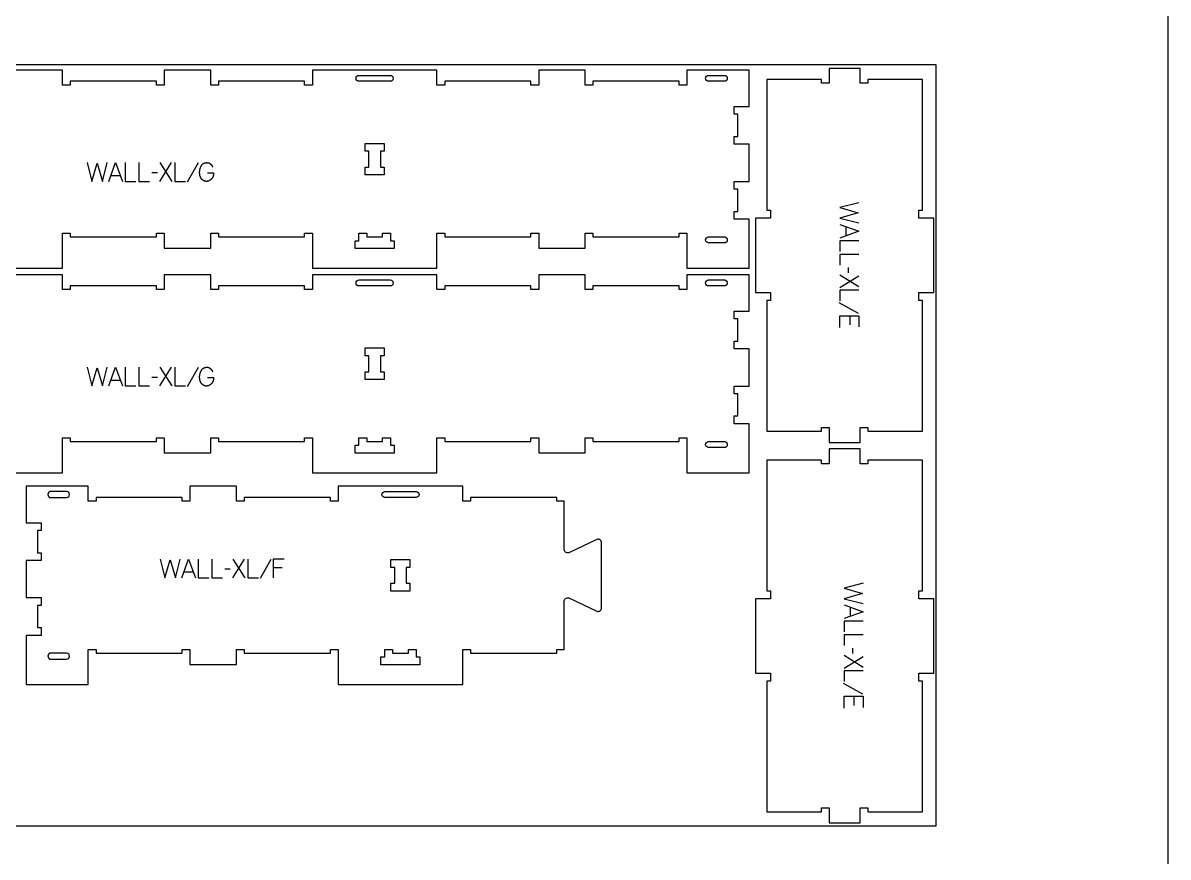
# Model space of a CAD drawing. Extents: x -31012 to -27828, y -10461 to -4867.
# Drawn here: x -29663 to -27828, y -8161 to -6824 of the extents above; entities that cross this region are included whole.
import ezdxf

# ---------------------------------------------------------------- set-up
doc = ezdxf.new("R2010")
doc.units = 0
for name, color, linetype in [('0_SHEET_SPRUCEPLY_2440X122', 1, 'CONTINUOUS'), ('1_ANYTOOL_1MMDEEP_LABELS_S', 2, 'CONTINUOUS'), ('3_ANYTOOL_CUTTHROUGH_INSID', 4, 'CONTINUOUS'), ('4_ANYTOOL_CUTTHROUGH_OUTSI', 5, 'CONTINUOUS'), ('DONOTCUT', 18, 'CONTINUOUS')]:
    doc.layers.add(name, color=color, linetype=linetype)

msp = doc.modelspace()

# ---------------------------------------------------------------- linework, layer by layer
at = {"layer": '0_SHEET_SPRUCEPLY_2440X122'}
msp.add_lwpolyline([(-30640.2, -6891.2), (-30640.2, -8111.2), (-28200.2, -8111.2), (-28200.2, -6891.2)], close=True, dxfattribs=at)
at = {"layer": '1_ANYTOOL_1MMDEEP_LABELS_S'}
for points in [[(-29560.3, -7048.1), (-29552.6, -7078.1), (-29544.1, -7049), (-29535.6, -7078.1), (-29528.1, -7048.1)], [(-29525.6, -7078.1), (-29514.7, -7048.1), (-29503.6, -7078.1)], [(-29499.3, -7048.1), (-29499.3, -7078.1), (-29482.2, -7078.1)], [(-29477.5, -7048.1), (-29477.5, -7078.1), (-29460.4, -7078.1)], [(-29425.5, -7048.1), (-29444.4, -7078.1)], [(-29424.2, -7078.1), (-29443.2, -7048.1)], [(-29419.9, -7048.1), (-29419.9, -7078.1), (-29402.8, -7078.1)], [(-29382.7, -7048.6), (-29399.9, -7079.4)], [(-29367.5, -7064.3), (-29357.7, -7064.4), (-29357.7, -7065.2), (-29357.8, -7066), (-29357.8, -7066.4), (-29357.9, -7066.8), (-29357.9, -7067.2), (-29358, -7067.5), (-29358.1, -7067.9), (-29358.1, -7068.3), (-29358.2, -7068.6), (-29358.3, -7069), (-29358.4, -7069.3), (-29358.5, -7069.7), (-29358.6, -7070), (-29358.7, -7070.3), (-29358.8, -7070.6), (-29359, -7070.9), (-29359.1, -7071.2), (-29359.2, -7071.5), (-29359.4, -7071.8), (-29359.5, -7072.1), (-29359.7, -7072.4), (-29359.9, -7072.7), (-29360, -7072.9), (-29360.2, -7073.2), (-29360.4, -7073.4), (-29360.6, -7073.7), (-29360.8, -7073.9), (-29361, -7074.2), (-29361.2, -7074.4), (-29361.4, -7074.6), (-29361.6, -7074.8), (-29361.9, -7075), (-29362.1, -7075.3), (-29362.3, -7075.4), (-29362.5, -7075.6), (-29362.8, -7075.8), (-29363, -7076), (-29363.2, -7076.2), (-29363.5, -7076.3), (-29363.7, -7076.5), (-29363.9, -7076.6), (-29364.2, -7076.8), (-29364.4, -7076.9), (-29364.6, -7077), (-29364.9, -7077.2), (-29365.1, -7077.3), (-29365.3, -7077.4), (-29365.6, -7077.5), (-29365.8, -7077.6), (-29366.1, -7077.7), (-29366.3, -7077.7), (-29366.6, -7077.8), (-29366.8, -7077.9), (-29367.1, -7077.9), (-29367.3, -7078), (-29367.6, -7078), (-29367.8, -7078.1), (-29368.1, -7078.1), (-29368.3, -7078.1), (-29368.6, -7078.2), (-29368.8, -7078.2), (-29369.1, -7078.2), (-29369.4, -7078.2), (-29369.6, -7078.2), (-29369.9, -7078.2), (-29370.1, -7078.1), (-29370.4, -7078.1), (-29370.6, -7078.1), (-29370.9, -7078), (-29371.1, -7078), (-29371.4, -7077.9), (-29371.6, -7077.9), (-29371.9, -7077.8), (-29372.1, -7077.7), (-29372.4, -7077.6), (-29372.6, -7077.5), (-29372.8, -7077.4), (-29373.1, -7077.3), (-29373.3, -7077.2), (-29373.6, -7077.1), (-29373.8, -7077), (-29374, -7076.8), (-29374.2, -7076.7), (-29374.5, -7076.5), (-29374.7, -7076.4), (-29374.9, -7076.2), (-29375.2, -7076.1), (-29375.4, -7075.9), (-29375.6, -7075.7), (-29375.8, -7075.5), (-29376, -7075.3), (-29376.3, -7075.1), (-29376.5, -7074.9), (-29376.7, -7074.7), (-29376.9, -7074.4), (-29377.1, -7074.2), (-29377.3, -7074), (-29377.5, -7073.7), (-29377.7, -7073.5), (-29377.9, -7073.2), (-29378, -7072.9), (-29378.2, -7072.6), (-29378.3, -7072.4), (-29378.5, -7072.1), (-29378.6, -7071.8), (-29378.8, -7071.5), (-29378.9, -7071.1), (-29379, -7070.8), (-29379.2, -7070.5), (-29379.3, -7070.1), (-29379.4, -7069.8), (-29379.5, -7069.4), (-29379.6, -7069.1), (-29379.6, -7068.7), (-29379.7, -7068.3), (-29379.8, -7067.9), (-29379.8, -7067.5), (-29379.9, -7067.1), (-29380, -7066.7), (-29380, -7066.3), (-29380.1, -7065.5), (-29380.1, -7064.6), (-29380.1, -7063.7), (-29380.1, -7063), (-29380.1, -7062.3), (-29380, -7061.6), (-29380, -7061), (-29379.9, -7060.3), (-29379.7, -7059.6), (-29379.6, -7059), (-29379.5, -7058.3), (-29379.3, -7057.7), (-29379.1, -7057), (-29378.9, -7056.4), (-29378.6, -7055.7), (-29378.4, -7055.1), (-29378.1, -7054.4), (-29377.8, -7053.8), (-29377.4, -7053.2), (-29377.3, -7052.9), (-29377.1, -7052.6), (-29376.9, -7052.3), (-29376.7, -7052), (-29376.5, -7051.7), (-29376.4, -7051.6), (-29376.3, -7051.5), (-29376.2, -7051.3), (-29376.1, -7051.2), (-29376, -7051.1), (-29375.9, -7051), (-29375.8, -7050.9), (-29375.6, -7050.7), (-29375.5, -7050.6), (-29375.4, -7050.5), (-29375.3, -7050.4), (-29375.2, -7050.3), (-29375, -7050.2), (-29374.9, -7050.1), (-29374.8, -7050), (-29374.7, -7049.9), (-29374.5, -7049.8), (-29374.4, -7049.7), (-29374.3, -7049.6), (-29374.1, -7049.6), (-29374, -7049.5), (-29373.8, -7049.4), (-29373.7, -7049.3), (-29373.6, -7049.2), (-29373.4, -7049.2), (-29373.3, -7049.1), (-29373.1, -7049), (-29373, -7049), (-29372.8, -7048.9), (-29372.7, -7048.8), (-29372.5, -7048.8), (-29372.3, -7048.7), (-29372, -7048.6), (-29371.7, -7048.5), (-29371.4, -7048.5), (-29371, -7048.4), (-29370.7, -7048.3), (-29370.3, -7048.3), (-29369.9, -7048.2), (-29369.6, -7048.2), (-29369.2, -7048.2), (-29368.8, -7048.1), (-29368.4, -7048.1), (-29368.2, -7048.1), (-29368, -7048.1), (-29367.8, -7048.2), (-29367.5, -7048.2), (-29367.3, -7048.2), (-29367.1, -7048.2), (-29366.9, -7048.2), (-29366.7, -7048.3), (-29366.5, -7048.3), (-29366.3, -7048.4), (-29366.1, -7048.4), (-29365.9, -7048.5), (-29365.7, -7048.5), (-29365.5, -7048.6), (-29365.3, -7048.6), (-29365.2, -7048.7), (-29365, -7048.8), (-29364.8, -7048.9), (-29364.6, -7048.9), (-29364.4, -7049), (-29364.3, -7049.1), (-29364.1, -7049.2), (-29363.9, -7049.3), (-29363.8, -7049.4), (-29363.6, -7049.5), (-29363.5, -7049.6), (-29363.3, -7049.8), (-29363.2, -7049.9), (-29363, -7050), (-29362.9, -7050.1), (-29362.7, -7050.3), (-29362.6, -7050.4), (-29362.3, -7050.7), (-29362, -7051), (-29361.8, -7051.3), (-29361.5, -7051.6), (-29361.2, -7051.9), (-29361, -7052.2), (-29360.8, -7052.5), (-29360.5, -7052.8), (-29360.3, -7053.2), (-29360.1, -7053.5), (-29359.9, -7053.8), (-29359.7, -7054.2), (-29359.5, -7054.5), (-29359.3, -7054.8), (-29359.1, -7055.2), (-29358.9, -7055.6)], [(-29522.1, -7068.6), (-29507.2, -7068.6)], [(-29447.8, -7064.3), (-29456.6, -7064.3)], [(-28324.2, -7112.4), (-28354.2, -7120.1), (-28325.1, -7128.5), (-28354.2, -7137), (-28324.2, -7144.5)], [(-28354.2, -7147.1), (-28324.2, -7158), (-28354.2, -7169)], [(-28344.7, -7150.5), (-28344.7, -7165.5)], [(-28324.2, -7173.3), (-28354.2, -7173.3), (-28354.2, -7190.4)], [(-28324.2, -7195.1), (-28354.2, -7195.1), (-28354.2, -7212.2)], [(-28324.2, -7247.2), (-28354.2, -7228.3)], [(-28340.3, -7224.9), (-28340.4, -7216.1)], [(-28354.2, -7248.4), (-28324.2, -7229.5)], [(-28324.2, -7252.7), (-28354.2, -7252.7), (-28354.2, -7269.8)], [(-28324.7, -7290), (-28355.5, -7272.8)], [(-28354.2, -7312.3), (-28354.2, -7293.4), (-28324.2, -7293.4), (-28324.2, -7311.2)], [(-28338.1, -7308), (-28338.1, -7293.4)], [(-29560.3, -7376.1), (-29552.6, -7406.1), (-29544.1, -7377), (-29535.6, -7406.1), (-29528.1, -7376.1)], [(-29525.6, -7406.1), (-29514.7, -7376.1), (-29503.6, -7406.1)], [(-29499.3, -7376.1), (-29499.3, -7406.1), (-29482.2, -7406.1)], [(-29477.5, -7376.1), (-29477.5, -7406.1), (-29460.4, -7406.1)], [(-29447.8, -7392.3), (-29456.6, -7392.3)], [(-29425.5, -7376.1), (-29444.4, -7406.1)], [(-29424.2, -7406.1), (-29443.2, -7376.1)], [(-29419.9, -7376.1), (-29419.9, -7406.1), (-29402.8, -7406.1)], [(-29382.7, -7376.6), (-29399.9, -7407.4)], [(-29367.5, -7392.3), (-29357.7, -7392.4), (-29357.7, -7393.2), (-29357.8, -7394), (-29357.8, -7394.4), (-29357.9, -7394.8), (-29357.9, -7395.2), (-29358, -7395.5), (-29358.1, -7395.9), (-29358.1, -7396.3), (-29358.2, -7396.6), (-29358.3, -7397), (-29358.4, -7397.3), (-29358.5, -7397.7), (-29358.6, -7398), (-29358.7, -7398.3), (-29358.8, -7398.6), (-29359, -7398.9), (-29359.1, -7399.2), (-29359.2, -7399.5), (-29359.4, -7399.8), (-29359.5, -7400.1), (-29359.7, -7400.4), (-29359.9, -7400.7), (-29360, -7400.9), (-29360.2, -7401.2), (-29360.4, -7401.4), (-29360.6, -7401.7), (-29360.8, -7401.9), (-29361, -7402.2), (-29361.2, -7402.4), (-29361.4, -7402.6), (-29361.6, -7402.8), (-29361.9, -7403), (-29362.1, -7403.3), (-29362.3, -7403.4), (-29362.5, -7403.6), (-29362.8, -7403.8), (-29363, -7404), (-29363.2, -7404.2), (-29363.5, -7404.3), (-29363.7, -7404.5), (-29363.9, -7404.6), (-29364.2, -7404.8), (-29364.4, -7404.9), (-29364.6, -7405), (-29364.9, -7405.2), (-29365.1, -7405.3), (-29365.3, -7405.4), (-29365.6, -7405.5), (-29365.8, -7405.6), (-29366.1, -7405.7), (-29366.3, -7405.7), (-29366.6, -7405.8), (-29366.8, -7405.9), (-29367.1, -7405.9), (-29367.3, -7406), (-29367.6, -7406), (-29367.8, -7406.1), (-29368.1, -7406.1), (-29368.3, -7406.1), (-29368.6, -7406.2), (-29368.8, -7406.2), (-29369.1, -7406.2), (-29369.4, -7406.2), (-29369.6, -7406.2), (-29369.9, -7406.2), (-29370.1, -7406.1), (-29370.4, -7406.1), (-29370.6, -7406.1), (-29370.9, -7406), (-29371.1, -7406), (-29371.4, -7405.9), (-29371.6, -7405.9), (-29371.9, -7405.8), (-29372.1, -7405.7), (-29372.4, -7405.6), (-29372.6, -7405.5), (-29372.8, -7405.4), (-29373.1, -7405.3), (-29373.3, -7405.2), (-29373.6, -7405.1), (-29373.8, -7405), (-29374, -7404.8), (-29374.2, -7404.7), (-29374.5, -7404.5), (-29374.7, -7404.4), (-29374.9, -7404.2), (-29375.2, -7404.1), (-29375.4, -7403.9), (-29375.6, -7403.7), (-29375.8, -7403.5), (-29376, -7403.3), (-29376.3, -7403.1), (-29376.5, -7402.9), (-29376.7, -7402.7), (-29376.9, -7402.4), (-29377.1, -7402.2), (-29377.3, -7402), (-29377.5, -7401.7), (-29377.7, -7401.5), (-29377.9, -7401.2), (-29378, -7400.9), (-29378.2, -7400.6), (-29378.3, -7400.4), (-29378.5, -7400.1), (-29378.6, -7399.8), (-29378.8, -7399.5), (-29378.9, -7399.1), (-29379, -7398.8), (-29379.2, -7398.5), (-29379.3, -7398.1), (-29379.4, -7397.8), (-29379.5, -7397.4), (-29379.6, -7397.1), (-29379.6, -7396.7), (-29379.7, -7396.3), (-29379.8, -7395.9), (-29379.8, -7395.5), (-29379.9, -7395.1), (-29380, -7394.7), (-29380, -7394.3), (-29380.1, -7393.5), (-29380.1, -7392.6), (-29380.1, -7391.7), (-29380.1, -7391), (-29380.1, -7390.3), (-29380, -7389.6), (-29380, -7389), (-29379.9, -7388.3), (-29379.7, -7387.6), (-29379.6, -7387), (-29379.5, -7386.3), (-29379.3, -7385.7), (-29379.1, -7385), (-29378.9, -7384.4), (-29378.6, -7383.7), (-29378.4, -7383.1), (-29378.1, -7382.4), (-29377.8, -7381.8), (-29377.4, -7381.2), (-29377.3, -7380.9), (-29377.1, -7380.6), (-29376.9, -7380.3), (-29376.7, -7380), (-29376.5, -7379.7), (-29376.4, -7379.6), (-29376.3, -7379.5), (-29376.2, -7379.3), (-29376.1, -7379.2), (-29376, -7379.1), (-29375.9, -7379), (-29375.8, -7378.9), (-29375.6, -7378.7), (-29375.5, -7378.6), (-29375.4, -7378.5), (-29375.3, -7378.4), (-29375.2, -7378.3), (-29375, -7378.2), (-29374.9, -7378.1), (-29374.8, -7378), (-29374.7, -7377.9), (-29374.5, -7377.8), (-29374.4, -7377.7), (-29374.3, -7377.6), (-29374.1, -7377.6), (-29374, -7377.5), (-29373.8, -7377.4), (-29373.7, -7377.3), (-29373.6, -7377.2), (-29373.4, -7377.2), (-29373.3, -7377.1), (-29373.1, -7377), (-29373, -7377), (-29372.8, -7376.9), (-29372.7, -7376.8), (-29372.5, -7376.8), (-29372.3, -7376.7), (-29372, -7376.6), (-29371.7, -7376.5), (-29371.4, -7376.5), (-29371, -7376.4), (-29370.7, -7376.3), (-29370.3, -7376.3), (-29369.9, -7376.2), (-29369.6, -7376.2), (-29369.2, -7376.2), (-29368.8, -7376.1), (-29368.4, -7376.1), (-29368.2, -7376.1), (-29368, -7376.1), (-29367.8, -7376.2), (-29367.5, -7376.2), (-29367.3, -7376.2), (-29367.1, -7376.2), (-29366.9, -7376.2), (-29366.7, -7376.3), (-29366.5, -7376.3), (-29366.3, -7376.4), (-29366.1, -7376.4), (-29365.9, -7376.5), (-29365.7, -7376.5), (-29365.5, -7376.6), (-29365.3, -7376.6), (-29365.2, -7376.7), (-29365, -7376.8), (-29364.8, -7376.9), (-29364.6, -7376.9), (-29364.4, -7377), (-29364.3, -7377.1), (-29364.1, -7377.2), (-29363.9, -7377.3), (-29363.8, -7377.4), (-29363.6, -7377.5), (-29363.5, -7377.6), (-29363.3, -7377.8), (-29363.2, -7377.9), (-29363, -7378), (-29362.9, -7378.1), (-29362.7, -7378.3), (-29362.6, -7378.4), (-29362.3, -7378.7), (-29362, -7379), (-29361.8, -7379.3), (-29361.5, -7379.6), (-29361.2, -7379.9), (-29361, -7380.2), (-29360.8, -7380.5), (-29360.5, -7380.8), (-29360.3, -7381.2), (-29360.1, -7381.5), (-29359.9, -7381.8), (-29359.7, -7382.2), (-29359.5, -7382.5), (-29359.3, -7382.8), (-29359.1, -7383.2), (-29358.9, -7383.6)], [(-29522.1, -7396.6), (-29507.2, -7396.6)], [(-29443.5, -7683.6), (-29435.8, -7713.6), (-29427.3, -7684.5), (-29418.9, -7713.6), (-29411.4, -7683.6)], [(-29408.8, -7713.6), (-29397.9, -7683.6), (-29386.8, -7713.6)], [(-29382.6, -7683.6), (-29382.6, -7713.6), (-29365.5, -7713.6)], [(-29360.7, -7683.6), (-29360.7, -7713.6), (-29343.6, -7713.6)], [(-29308.7, -7683.6), (-29327.6, -7713.6)], [(-29307.4, -7713.6), (-29326.4, -7683.6)], [(-29303.1, -7683.6), (-29303.1, -7713.6), (-29286, -7713.6)], [(-29265.9, -7684), (-29283.1, -7714.8)], [(-29244.6, -7683.6), (-29262.3, -7683.6), (-29262.3, -7713.6)], [(-29405.3, -7704), (-29390.4, -7704)], [(-29331, -7699.7), (-29339.8, -7699.8)], [(-29247.8, -7697.5), (-29262.3, -7697.5)], [(-28317.3, -7722.4), (-28347.3, -7730.1), (-28318.2, -7738.5), (-28347.3, -7747), (-28317.3, -7754.5)], [(-28347.3, -7757.1), (-28317.3, -7768), (-28347.3, -7779)], [(-28337.7, -7760.5), (-28337.7, -7775.5)], [(-28317.3, -7783.3), (-28347.3, -7783.3), (-28347.3, -7800.4)], [(-28317.3, -7805.1), (-28347.3, -7805.1), (-28347.3, -7822.2)], [(-28333.4, -7834.9), (-28333.5, -7826.1)], [(-28317.3, -7857.2), (-28347.3, -7838.3)], [(-28347.3, -7858.4), (-28317.3, -7839.5)], [(-28317.3, -7862.7), (-28347.3, -7862.7), (-28347.3, -7879.8)], [(-28317.7, -7900), (-28348.5, -7882.8)], [(-28347.3, -7922.3), (-28347.3, -7903.4), (-28317.3, -7903.4), (-28317.3, -7921.2)], [(-28331.2, -7918), (-28331.2, -7903.4)]]:
    msp.add_lwpolyline(points, dxfattribs=at)
at = {"layer": '3_ANYTOOL_CUTTHROUGH_INSID', "color": 4}
for points in [[(-29124.7, -6908.2), (-29074.7, -6908.2, -1), (-29074.7, -6917.7), (-29124.7, -6917.7, -1)], [(-28564.7, -6908.2), (-28539, -6908.2), (-28538.9, -6908.2), (-28538.8, -6908.2), (-28538.7, -6908.2), (-28538.6, -6908.2), (-28538.5, -6908.2), (-28538.4, -6908.2), (-28538.3, -6908.2), (-28538.2, -6908.3), (-28538.1, -6908.3), (-28538, -6908.3), (-28537.9, -6908.3), (-28537.8, -6908.4), (-28537.7, -6908.4), (-28537.6, -6908.5), (-28537.5, -6908.5), (-28537.4, -6908.5), (-28537.3, -6908.6), (-28537.2, -6908.6), (-28537.1, -6908.7), (-28537, -6908.7), (-28536.9, -6908.8), (-28536.9, -6908.9), (-28536.8, -6908.9), (-28536.7, -6909), (-28536.6, -6909.1), (-28536.5, -6909.1), (-28536.4, -6909.2), (-28536.4, -6909.3), (-28536.3, -6909.4), (-28536.2, -6909.4), (-28536.1, -6909.5), (-28536.1, -6909.6), (-28536, -6909.7), (-28535.9, -6909.8), (-28535.8, -6909.9), (-28535.8, -6910), (-28535.7, -6910.1), (-28535.7, -6910.2), (-28535.6, -6910.3), (-28535.6, -6910.4), (-28535.5, -6910.5), (-28535.5, -6910.6), (-28535.4, -6910.7), (-28535.4, -6910.8), (-28535.3, -6910.9), (-28535.3, -6911), (-28535.2, -6911.1), (-28535.2, -6911.2), (-28535.2, -6911.3), (-28535.1, -6911.4), (-28535.1, -6911.5), (-28535.1, -6911.6), (-28535.1, -6911.8), (-28535, -6911.9), (-28535, -6912), (-28535, -6912.1), (-28535, -6912.2), (-28535, -6912.3), (-28535, -6912.4), (-28535, -6912.5), (-28535, -6912.6), (-28535, -6912.7), (-28534.9, -6912.8), (-28534.9, -6912.9), (-28534.9, -6913), (-28535, -6913.1), (-28535, -6913.3), (-28535, -6913.4), (-28535, -6913.5), (-28535, -6913.6), (-28535, -6913.7), (-28535, -6913.8), (-28535, -6913.9), (-28535, -6914), (-28535.1, -6914.1), (-28535.1, -6914.2), (-28535.1, -6914.3), (-28535.1, -6914.4), (-28535.2, -6914.5), (-28535.2, -6914.6), (-28535.2, -6914.8), (-28535.3, -6914.9), (-28535.3, -6915), (-28535.4, -6915.1), (-28535.4, -6915.2), (-28535.5, -6915.3), (-28535.5, -6915.4), (-28535.6, -6915.5), (-28535.6, -6915.6), (-28535.7, -6915.7), (-28535.7, -6915.8), (-28535.8, -6915.9), (-28535.8, -6916), (-28535.9, -6916.1), (-28536, -6916.2), (-28536.1, -6916.2), (-28536.1, -6916.3), (-28536.2, -6916.4), (-28536.3, -6916.5), (-28536.4, -6916.6), (-28536.4, -6916.7), (-28536.5, -6916.7), (-28536.6, -6916.8), (-28536.7, -6916.9), (-28536.8, -6916.9), (-28536.9, -6917), (-28536.9, -6917.1), (-28537, -6917.1), (-28537.1, -6917.2), (-28537.2, -6917.2), (-28537.3, -6917.3), (-28537.4, -6917.3), (-28537.5, -6917.4), (-28537.6, -6917.4), (-28537.7, -6917.4), (-28537.8, -6917.5), (-28537.9, -6917.5), (-28538, -6917.5), (-28538.1, -6917.6), (-28538.2, -6917.6), (-28538.3, -6917.6), (-28538.4, -6917.6), (-28538.5, -6917.6), (-28538.6, -6917.7), (-28538.7, -6917.7), (-28538.8, -6917.7), (-28538.9, -6917.7), (-28539, -6917.7), (-28564.7, -6917.7, -1)], [(-28564.7, -7176.7, -1), (-28564.7, -7167.2), (-28539, -7167.2), (-28538.9, -7167.2), (-28538.8, -7167.2), (-28538.7, -7167.2), (-28538.6, -7167.2), (-28538.5, -7167.2), (-28538.4, -7167.2), (-28538.3, -7167.2), (-28538.2, -7167.3), (-28538.1, -7167.3), (-28538, -7167.3), (-28537.9, -7167.3), (-28537.8, -7167.4), (-28537.7, -7167.4), (-28537.6, -7167.5), (-28537.5, -7167.5), (-28537.4, -7167.5), (-28537.3, -7167.6), (-28537.2, -7167.6), (-28537.1, -7167.7), (-28537, -7167.7), (-28536.9, -7167.8), (-28536.9, -7167.9), (-28536.8, -7167.9), (-28536.7, -7168), (-28536.6, -7168.1), (-28536.5, -7168.1), (-28536.4, -7168.2), (-28536.4, -7168.3), (-28536.3, -7168.4), (-28536.2, -7168.4), (-28536.1, -7168.5), (-28536.1, -7168.6), (-28536, -7168.7), (-28535.9, -7168.8), (-28535.8, -7168.9), (-28535.8, -7169), (-28535.7, -7169.1), (-28535.7, -7169.2), (-28535.6, -7169.3), (-28535.6, -7169.4), (-28535.5, -7169.5), (-28535.5, -7169.6), (-28535.4, -7169.7), (-28535.4, -7169.8), (-28535.3, -7169.9), (-28535.3, -7170), (-28535.2, -7170.1), (-28535.2, -7170.2), (-28535.2, -7170.3), (-28535.1, -7170.4), (-28535.1, -7170.5), (-28535.1, -7170.6), (-28535.1, -7170.8), (-28535, -7170.9), (-28535, -7171), (-28535, -7171.1), (-28535, -7171.2), (-28535, -7171.3), (-28535, -7171.4), (-28535, -7171.5), (-28535, -7171.6), (-28535, -7171.7), (-28534.9, -7171.8), (-28534.9, -7171.9), (-28534.9, -7172), (-28535, -7172.1), (-28535, -7172.3), (-28535, -7172.4), (-28535, -7172.5), (-28535, -7172.6), (-28535, -7172.7), (-28535, -7172.8), (-28535, -7172.9), (-28535, -7173), (-28535.1, -7173.1), (-28535.1, -7173.2), (-28535.1, -7173.3), (-28535.1, -7173.4), (-28535.2, -7173.5), (-28535.2, -7173.6), (-28535.2, -7173.8), (-28535.3, -7173.9), (-28535.3, -7174), (-28535.4, -7174.1), (-28535.4, -7174.2), (-28535.5, -7174.3), (-28535.5, -7174.4), (-28535.6, -7174.5), (-28535.6, -7174.6), (-28535.7, -7174.7), (-28535.7, -7174.8), (-28535.8, -7174.9), (-28535.8, -7175), (-28535.9, -7175.1), (-28536, -7175.2), (-28536.1, -7175.2), (-28536.1, -7175.3), (-28536.2, -7175.4), (-28536.3, -7175.5), (-28536.4, -7175.6), (-28536.4, -7175.7), (-28536.5, -7175.7), (-28536.6, -7175.8), (-28536.7, -7175.9), (-28536.8, -7175.9), (-28536.9, -7176), (-28536.9, -7176.1), (-28537, -7176.1), (-28537.1, -7176.2), (-28537.2, -7176.2), (-28537.3, -7176.3), (-28537.4, -7176.3), (-28537.5, -7176.4), (-28537.6, -7176.4), (-28537.7, -7176.4), (-28537.8, -7176.5), (-28537.9, -7176.5), (-28538, -7176.5), (-28538.1, -7176.6), (-28538.2, -7176.6), (-28538.3, -7176.6), (-28538.4, -7176.6), (-28538.5, -7176.6), (-28538.6, -7176.7), (-28538.7, -7176.7), (-28538.8, -7176.7), (-28538.9, -7176.7), (-28539, -7176.7)], [(-29124.7, -7236.2), (-29074.7, -7236.2, -1), (-29074.7, -7245.7), (-29124.7, -7245.7, -1)], [(-28564.7, -7236.2), (-28539, -7236.2), (-28538.9, -7236.2), (-28538.8, -7236.2), (-28538.7, -7236.2), (-28538.6, -7236.2), (-28538.5, -7236.2), (-28538.4, -7236.2), (-28538.3, -7236.2), (-28538.2, -7236.3), (-28538.1, -7236.3), (-28538, -7236.3), (-28537.9, -7236.3), (-28537.8, -7236.4), (-28537.7, -7236.4), (-28537.6, -7236.5), (-28537.5, -7236.5), (-28537.4, -7236.5), (-28537.3, -7236.6), (-28537.2, -7236.6), (-28537.1, -7236.7), (-28537, -7236.7), (-28536.9, -7236.8), (-28536.9, -7236.9), (-28536.8, -7236.9), (-28536.7, -7237), (-28536.6, -7237.1), (-28536.5, -7237.1), (-28536.4, -7237.2), (-28536.4, -7237.3), (-28536.3, -7237.4), (-28536.2, -7237.4), (-28536.1, -7237.5), (-28536.1, -7237.6), (-28536, -7237.7), (-28535.9, -7237.8), (-28535.8, -7237.9), (-28535.8, -7238), (-28535.7, -7238.1), (-28535.7, -7238.2), (-28535.6, -7238.3), (-28535.6, -7238.4), (-28535.5, -7238.5), (-28535.5, -7238.6), (-28535.4, -7238.7), (-28535.4, -7238.8), (-28535.3, -7238.9), (-28535.3, -7239), (-28535.2, -7239.1), (-28535.2, -7239.2), (-28535.2, -7239.3), (-28535.1, -7239.4), (-28535.1, -7239.5), (-28535.1, -7239.6), (-28535.1, -7239.8), (-28535, -7239.9), (-28535, -7240), (-28535, -7240.1), (-28535, -7240.2), (-28535, -7240.3), (-28535, -7240.4), (-28535, -7240.5), (-28535, -7240.6), (-28535, -7240.7), (-28534.9, -7240.8), (-28534.9, -7240.9), (-28534.9, -7241), (-28535, -7241.1), (-28535, -7241.3), (-28535, -7241.4), (-28535, -7241.5), (-28535, -7241.6), (-28535, -7241.7), (-28535, -7241.8), (-28535, -7241.9), (-28535, -7242), (-28535.1, -7242.1), (-28535.1, -7242.2), (-28535.1, -7242.3), (-28535.1, -7242.4), (-28535.2, -7242.5), (-28535.2, -7242.6), (-28535.2, -7242.8), (-28535.3, -7242.9), (-28535.3, -7243), (-28535.4, -7243.1), (-28535.4, -7243.2), (-28535.5, -7243.3), (-28535.5, -7243.4), (-28535.6, -7243.5), (-28535.6, -7243.6), (-28535.7, -7243.7), (-28535.7, -7243.8), (-28535.8, -7243.9), (-28535.8, -7244), (-28535.9, -7244.1), (-28536, -7244.2), (-28536.1, -7244.2), (-28536.1, -7244.3), (-28536.2, -7244.4), (-28536.3, -7244.5), (-28536.4, -7244.6), (-28536.4, -7244.7), (-28536.5, -7244.7), (-28536.6, -7244.8), (-28536.7, -7244.9), (-28536.8, -7244.9), (-28536.9, -7245), (-28536.9, -7245.1), (-28537, -7245.1), (-28537.1, -7245.2), (-28537.2, -7245.2), (-28537.3, -7245.3), (-28537.4, -7245.3), (-28537.5, -7245.4), (-28537.6, -7245.4), (-28537.7, -7245.4), (-28537.8, -7245.5), (-28537.9, -7245.5), (-28538, -7245.5), (-28538.1, -7245.6), (-28538.2, -7245.6), (-28538.3, -7245.6), (-28538.4, -7245.6), (-28538.5, -7245.6), (-28538.6, -7245.7), (-28538.7, -7245.7), (-28538.8, -7245.7), (-28538.9, -7245.7), (-28539, -7245.7), (-28564.7, -7245.7, -1)], [(-28564.7, -7504.7, -1), (-28564.7, -7495.2), (-28539, -7495.2), (-28538.9, -7495.2), (-28538.8, -7495.2), (-28538.7, -7495.2), (-28538.6, -7495.2), (-28538.5, -7495.2), (-28538.4, -7495.2), (-28538.3, -7495.2), (-28538.2, -7495.3), (-28538.1, -7495.3), (-28538, -7495.3), (-28537.9, -7495.3), (-28537.8, -7495.4), (-28537.7, -7495.4), (-28537.6, -7495.5), (-28537.5, -7495.5), (-28537.4, -7495.5), (-28537.3, -7495.6), (-28537.2, -7495.6), (-28537.1, -7495.7), (-28537, -7495.7), (-28536.9, -7495.8), (-28536.9, -7495.9), (-28536.8, -7495.9), (-28536.7, -7496), (-28536.6, -7496.1), (-28536.5, -7496.1), (-28536.4, -7496.2), (-28536.4, -7496.3), (-28536.3, -7496.4), (-28536.2, -7496.4), (-28536.1, -7496.5), (-28536.1, -7496.6), (-28536, -7496.7), (-28535.9, -7496.8), (-28535.8, -7496.9), (-28535.8, -7497), (-28535.7, -7497.1), (-28535.7, -7497.2), (-28535.6, -7497.3), (-28535.6, -7497.4), (-28535.5, -7497.5), (-28535.5, -7497.6), (-28535.4, -7497.7), (-28535.4, -7497.8), (-28535.3, -7497.9), (-28535.3, -7498), (-28535.2, -7498.1), (-28535.2, -7498.2), (-28535.2, -7498.3), (-28535.1, -7498.4), (-28535.1, -7498.5), (-28535.1, -7498.6), (-28535.1, -7498.8), (-28535, -7498.9), (-28535, -7499), (-28535, -7499.1), (-28535, -7499.2), (-28535, -7499.3), (-28535, -7499.4), (-28535, -7499.5), (-28535, -7499.6), (-28535, -7499.7), (-28534.9, -7499.8), (-28534.9, -7499.9), (-28534.9, -7500), (-28535, -7500.1), (-28535, -7500.3), (-28535, -7500.4), (-28535, -7500.5), (-28535, -7500.6), (-28535, -7500.7), (-28535, -7500.8), (-28535, -7500.9), (-28535, -7501), (-28535.1, -7501.1), (-28535.1, -7501.2), (-28535.1, -7501.3), (-28535.1, -7501.4), (-28535.2, -7501.5), (-28535.2, -7501.6), (-28535.2, -7501.8), (-28535.3, -7501.9), (-28535.3, -7502), (-28535.4, -7502.1), (-28535.4, -7502.2), (-28535.5, -7502.3), (-28535.5, -7502.4), (-28535.6, -7502.5), (-28535.6, -7502.6), (-28535.7, -7502.7), (-28535.7, -7502.8), (-28535.8, -7502.9), (-28535.8, -7503), (-28535.9, -7503.1), (-28536, -7503.2), (-28536.1, -7503.2), (-28536.1, -7503.3), (-28536.2, -7503.4), (-28536.3, -7503.5), (-28536.4, -7503.6), (-28536.4, -7503.7), (-28536.5, -7503.7), (-28536.6, -7503.8), (-28536.7, -7503.9), (-28536.8, -7503.9), (-28536.9, -7504), (-28536.9, -7504.1), (-28537, -7504.1), (-28537.1, -7504.2), (-28537.2, -7504.2), (-28537.3, -7504.3), (-28537.4, -7504.3), (-28537.5, -7504.4), (-28537.6, -7504.4), (-28537.7, -7504.4), (-28537.8, -7504.5), (-28537.9, -7504.5), (-28538, -7504.5), (-28538.1, -7504.6), (-28538.2, -7504.6), (-28538.3, -7504.6), (-28538.4, -7504.6), (-28538.5, -7504.6), (-28538.6, -7504.7), (-28538.7, -7504.7), (-28538.8, -7504.7), (-28538.9, -7504.7), (-28539, -7504.7)], [(-29593.3, -7575.3), (-29619.1, -7575.3), (-29619.2, -7575.3), (-29619.3, -7575.3), (-29619.4, -7575.3), (-29619.5, -7575.4), (-29619.6, -7575.4), (-29619.7, -7575.4), (-29619.8, -7575.4), (-29619.9, -7575.4), (-29620, -7575.4), (-29620.1, -7575.5), (-29620.2, -7575.5), (-29620.3, -7575.5), (-29620.4, -7575.6), (-29620.5, -7575.6), (-29620.5, -7575.6), (-29620.6, -7575.7), (-29620.7, -7575.7), (-29620.8, -7575.8), (-29620.9, -7575.8), (-29621, -7575.9), (-29621.1, -7576), (-29621.2, -7576), (-29621.3, -7576.1), (-29621.4, -7576.1), (-29621.4, -7576.2), (-29621.5, -7576.3), (-29621.6, -7576.4), (-29621.7, -7576.4), (-29621.8, -7576.5), (-29621.8, -7576.6), (-29621.9, -7576.7), (-29622, -7576.8), (-29622.1, -7576.9), (-29622.1, -7576.9), (-29622.2, -7577), (-29622.3, -7577.1), (-29622.3, -7577.2), (-29622.4, -7577.3), (-29622.4, -7577.4), (-29622.5, -7577.5), (-29622.5, -7577.6), (-29622.6, -7577.7), (-29622.6, -7577.8), (-29622.7, -7577.9), (-29622.7, -7578), (-29622.8, -7578.1), (-29622.8, -7578.3), (-29622.8, -7578.4), (-29622.9, -7578.5), (-29622.9, -7578.6), (-29622.9, -7578.7), (-29623, -7578.8), (-29623, -7578.9), (-29623, -7579), (-29623, -7579.1), (-29623, -7579.2), (-29623.1, -7579.3), (-29623.1, -7579.4), (-29623.1, -7579.6), (-29623.1, -7579.7), (-29623.1, -7579.8), (-29623.1, -7579.9), (-29623.1, -7580), (-29623.1, -7580.1), (-29623.1, -7580.2), (-29623.1, -7580.3), (-29623.1, -7580.4), (-29623.1, -7580.5), (-29623.1, -7580.6), (-29623.1, -7580.7), (-29623.1, -7580.8), (-29623, -7580.9), (-29623, -7581), (-29623, -7581.2), (-29623, -7581.3), (-29623, -7581.4), (-29622.9, -7581.5), (-29622.9, -7581.6), (-29622.9, -7581.7), (-29622.8, -7581.8), (-29622.8, -7581.9), (-29622.8, -7582), (-29622.7, -7582.1), (-29622.7, -7582.2), (-29622.6, -7582.3), (-29622.6, -7582.4), (-29622.5, -7582.5), (-29622.5, -7582.6), (-29622.4, -7582.7), (-29622.4, -7582.8), (-29622.3, -7582.9), (-29622.3, -7583), (-29622.2, -7583.1), (-29622.1, -7583.2), (-29622.1, -7583.3), (-29622, -7583.4), (-29621.9, -7583.5), (-29621.8, -7583.6), (-29621.8, -7583.6), (-29621.7, -7583.7), (-29621.6, -7583.8), (-29621.5, -7583.9), (-29621.4, -7584), (-29621.4, -7584), (-29621.3, -7584.1), (-29621.2, -7584.2), (-29621.1, -7584.2), (-29621, -7584.3), (-29620.9, -7584.3), (-29620.8, -7584.4), (-29620.7, -7584.4), (-29620.6, -7584.5), (-29620.5, -7584.5), (-29620.5, -7584.6), (-29620.4, -7584.6), (-29620.3, -7584.6), (-29620.2, -7584.7), (-29620.1, -7584.7), (-29620, -7584.7), (-29619.9, -7584.7), (-29619.8, -7584.8), (-29619.7, -7584.8), (-29619.6, -7584.8), (-29619.5, -7584.8), (-29619.4, -7584.8), (-29619.3, -7584.8), (-29619.2, -7584.8), (-29619.1, -7584.8), (-29593.3, -7584.8, 1)], [(-29083.3, -7575.3), (-29033.3, -7575.3, -1), (-29033.3, -7584.8), (-29083.3, -7584.8, -1)], [(-29593.3, -7843.8, 1), (-29593.3, -7834.3), (-29619.1, -7834.3), (-29619.2, -7834.3), (-29619.3, -7834.3), (-29619.4, -7834.3), (-29619.5, -7834.4), (-29619.6, -7834.4), (-29619.7, -7834.4), (-29619.8, -7834.4), (-29619.9, -7834.4), (-29620, -7834.4), (-29620.1, -7834.5), (-29620.2, -7834.5), (-29620.3, -7834.5), (-29620.4, -7834.6), (-29620.5, -7834.6), (-29620.5, -7834.6), (-29620.6, -7834.7), (-29620.7, -7834.7), (-29620.8, -7834.8), (-29620.9, -7834.8), (-29621, -7834.9), (-29621.1, -7835), (-29621.2, -7835), (-29621.3, -7835.1), (-29621.4, -7835.1), (-29621.4, -7835.2), (-29621.5, -7835.3), (-29621.6, -7835.4), (-29621.7, -7835.4), (-29621.8, -7835.5), (-29621.8, -7835.6), (-29621.9, -7835.7), (-29622, -7835.8), (-29622.1, -7835.9), (-29622.1, -7835.9), (-29622.2, -7836), (-29622.3, -7836.1), (-29622.3, -7836.2), (-29622.4, -7836.3), (-29622.4, -7836.4), (-29622.5, -7836.5), (-29622.5, -7836.6), (-29622.6, -7836.7), (-29622.6, -7836.8), (-29622.7, -7836.9), (-29622.7, -7837), (-29622.8, -7837.1), (-29622.8, -7837.3), (-29622.8, -7837.4), (-29622.9, -7837.5), (-29622.9, -7837.6), (-29622.9, -7837.7), (-29623, -7837.8), (-29623, -7837.9), (-29623, -7838), (-29623, -7838.1), (-29623, -7838.2), (-29623.1, -7838.3), (-29623.1, -7838.4), (-29623.1, -7838.6), (-29623.1, -7838.7), (-29623.1, -7838.8), (-29623.1, -7838.9), (-29623.1, -7839), (-29623.1, -7839.1), (-29623.1, -7839.2), (-29623.1, -7839.3), (-29623.1, -7839.4), (-29623.1, -7839.5), (-29623.1, -7839.6), (-29623.1, -7839.7), (-29623.1, -7839.8), (-29623, -7839.9), (-29623, -7840), (-29623, -7840.2), (-29623, -7840.3), (-29623, -7840.4), (-29622.9, -7840.5), (-29622.9, -7840.6), (-29622.9, -7840.7), (-29622.8, -7840.8), (-29622.8, -7840.9), (-29622.8, -7841), (-29622.7, -7841.1), (-29622.7, -7841.2), (-29622.6, -7841.3), (-29622.6, -7841.4), (-29622.5, -7841.5), (-29622.5, -7841.6), (-29622.4, -7841.7), (-29622.4, -7841.8), (-29622.3, -7841.9), (-29622.3, -7842), (-29622.2, -7842.1), (-29622.1, -7842.2), (-29622.1, -7842.3), (-29622, -7842.4), (-29621.9, -7842.5), (-29621.8, -7842.6), (-29621.8, -7842.6), (-29621.7, -7842.7), (-29621.6, -7842.8), (-29621.5, -7842.9), (-29621.4, -7843), (-29621.4, -7843), (-29621.3, -7843.1), (-29621.2, -7843.2), (-29621.1, -7843.2), (-29621, -7843.3), (-29620.9, -7843.3), (-29620.8, -7843.4), (-29620.7, -7843.4), (-29620.6, -7843.5), (-29620.5, -7843.5), (-29620.5, -7843.6), (-29620.4, -7843.6), (-29620.3, -7843.6), (-29620.2, -7843.7), (-29620.1, -7843.7), (-29620, -7843.7), (-29619.9, -7843.7), (-29619.8, -7843.8), (-29619.7, -7843.8), (-29619.6, -7843.8), (-29619.5, -7843.8), (-29619.4, -7843.8), (-29619.3, -7843.8), (-29619.2, -7843.8), (-29619.1, -7843.8)]]:
    msp.add_lwpolyline(points, format="xyb", close=True, dxfattribs=at)
for points in [[(-29108.9, -7055.2), (-29108.9, -7029.7), (-29114.9, -7029.7), (-29114.9, -7017.2), (-29084.4, -7017.2), (-29084.4, -7029.7), (-29090.4, -7029.7), (-29090.4, -7055.2), (-29084.4, -7055.2), (-29084.4, -7067.7), (-29114.9, -7067.7), (-29114.9, -7055.2)], [(-29086.9, -7167.2), (-29086.9, -7161.2), (-29074.4, -7161.2), (-29074.4, -7173.2), (-29068.4, -7173.2), (-29068.4, -7185.7), (-29130.9, -7185.7), (-29130.9, -7173.2), (-29124.9, -7173.2), (-29124.9, -7161.2), (-29112.4, -7161.2), (-29112.4, -7167.2)], [(-29108.9, -7383.2), (-29108.9, -7357.7), (-29114.9, -7357.7), (-29114.9, -7345.2), (-29084.4, -7345.2), (-29084.4, -7357.7), (-29090.4, -7357.7), (-29090.4, -7383.2), (-29084.4, -7383.2), (-29084.4, -7395.7), (-29114.9, -7395.7), (-29114.9, -7383.2)], [(-29086.9, -7495.2), (-29086.9, -7489.2), (-29074.4, -7489.2), (-29074.4, -7501.2), (-29068.4, -7501.2), (-29068.4, -7513.7), (-29130.9, -7513.7), (-29130.9, -7501.2), (-29124.9, -7501.2), (-29124.9, -7489.2), (-29112.4, -7489.2), (-29112.4, -7495.2)], [(-29067.6, -7722.4), (-29067.6, -7696.9), (-29073.6, -7696.9), (-29073.6, -7684.4), (-29043.1, -7684.4), (-29043.1, -7696.9), (-29049.1, -7696.9), (-29049.1, -7722.4), (-29043.1, -7722.4), (-29043.1, -7734.9), (-29073.6, -7734.9), (-29073.6, -7722.4)], [(-29045.6, -7834.3), (-29045.6, -7828.3), (-29033.1, -7828.3), (-29033.1, -7840.3), (-29027.1, -7840.3), (-29027.1, -7852.8), (-29089.6, -7852.8), (-29089.6, -7840.3), (-29083.6, -7840.3), (-29083.6, -7828.3), (-29071.1, -7828.3), (-29071.1, -7834.3)]]:
    msp.add_lwpolyline(points, close=True, dxfattribs=at)
at = {"layer": '4_ANYTOOL_CUTTHROUGH_OUTSI', "color": 5}
for points in [[(-28221.9, -7124.5), (-28221.9, -6915), (-28309.4, -6915), (-28309.4, -6921), (-28321.9, -6921), (-28321.9, -6897), (-28371.4, -6897), (-28371.4, -6921), (-28383.9, -6921), (-28383.9, -6915), (-28471.4, -6915), (-28471.4, -7124.5), (-28465.4, -7124.5), (-28465.4, -7137), (-28489.4, -7137), (-28489.4, -7256.5), (-28465.4, -7256.5), (-28465.4, -7269), (-28471.4, -7269), (-28471.4, -7478.5), (-28383.9, -7478.5), (-28383.9, -7472.5), (-28371.4, -7472.5), (-28371.4, -7496.5), (-28321.9, -7496.5), (-28321.9, -7472.5), (-28309.4, -7472.5), (-28309.4, -7478.5), (-28221.9, -7478.5), (-28221.9, -7269), (-28227.9, -7269), (-28227.9, -7256.5), (-28203.9, -7256.5), (-28203.9, -7137), (-28227.9, -7137), (-28227.9, -7124.5)], [(-28471.4, -7879), (-28471.4, -8088.5), (-28383.9, -8088.5), (-28383.9, -8082.5), (-28371.4, -8082.5), (-28371.4, -8106.5), (-28321.9, -8106.5), (-28321.9, -8082.5), (-28309.4, -8082.5), (-28309.4, -8088.5), (-28221.9, -8088.5), (-28221.9, -7879), (-28227.9, -7879), (-28227.9, -7866.5), (-28203.9, -7866.5), (-28203.9, -7747), (-28227.9, -7747), (-28227.9, -7734.5), (-28221.9, -7734.5), (-28221.9, -7525), (-28309.4, -7525), (-28309.4, -7531), (-28321.9, -7531), (-28321.9, -7507), (-28371.4, -7507), (-28371.4, -7531), (-28383.9, -7531), (-28383.9, -7525), (-28471.4, -7525), (-28471.4, -7734.5), (-28465.4, -7734.5), (-28465.4, -7747), (-28489.4, -7747), (-28489.4, -7866.5), (-28465.4, -7866.5), (-28465.4, -7879)]]:
    msp.add_lwpolyline(points, close=True, dxfattribs=at)
for points in [[(-29799.4, -7217.2), (-29599.9, -7217.2), (-29599.9, -7161.2), (-29587.4, -7161.2), (-29587.4, -7167.2), (-29449.4, -7167.2), (-29449.4, -7161.2), (-29436.9, -7161.2), (-29436.9, -7185.2), (-29362.4, -7185.2), (-29362.4, -7161.2), (-29349.9, -7161.2), (-29349.9, -7167.2), (-29211.9, -7167.2), (-29211.9, -7161.2), (-29199.4, -7161.2), (-29199.4, -7217.2), (-28999.9, -7217.2), (-28999.9, -7161.2), (-28987.4, -7161.2), (-28987.4, -7167.2), (-28849.4, -7167.2), (-28849.4, -7161.2), (-28836.9, -7161.2), (-28836.9, -7185.2), (-28762.4, -7185.2), (-28762.4, -7161.2), (-28749.9, -7161.2), (-28749.9, -7167.2), (-28611.9, -7167.2), (-28611.9, -7161.2), (-28599.4, -7161.2), (-28599.4, -7217.2), (-28499.9, -7217.2), (-28499.9, -7197.4), (-28499.9, -7185.4), (-28499.9, -7138.7), (-28523.9, -7138.7), (-28523.9, -7126.2), (-28517.9, -7126.2), (-28517.9, -7090.7), (-28523.9, -7090.7), (-28523.9, -7078.2), (-28499.9, -7078.2), (-28499.9, -7018.7), (-28523.9, -7018.7), (-28523.9, -7006.2), (-28517.9, -7006.2), (-28517.9, -6970.7), (-28523.9, -6970.7), (-28523.9, -6958.2), (-28499.9, -6958.2), (-28499.9, -6958.2), (-28499.9, -6899.7), (-28599.4, -6899.7), (-28599.4, -6923.7), (-28611.9, -6923.7), (-28611.9, -6917.7), (-28749.9, -6917.7), (-28749.9, -6923.7), (-28762.4, -6923.7), (-28762.4, -6899.7), (-28836.9, -6899.7), (-28836.9, -6923.7), (-28849.4, -6923.7), (-28849.4, -6917.7), (-28987.4, -6917.7), (-28987.4, -6923.7), (-28999.9, -6923.7), (-28999.9, -6899.7), (-29199.4, -6899.7), (-29199.4, -6923.7), (-29211.9, -6923.7), (-29211.9, -6917.7), (-29349.9, -6917.7), (-29349.9, -6923.7), (-29362.4, -6923.7), (-29362.4, -6899.7), (-29436.9, -6899.7), (-29436.9, -6923.7), (-29449.4, -6923.7), (-29449.4, -6917.7), (-29587.4, -6917.7), (-29587.4, -6923.7), (-29599.9, -6923.7), (-29599.9, -6899.7), (-29799.4, -6899.7)], [(-29799.4, -7545.2), (-29599.9, -7545.2), (-29599.9, -7489.2), (-29587.4, -7489.2), (-29587.4, -7495.2), (-29449.4, -7495.2), (-29449.4, -7489.2), (-29436.9, -7489.2), (-29436.9, -7513.2), (-29362.4, -7513.2), (-29362.4, -7489.2), (-29349.9, -7489.2), (-29349.9, -7495.2), (-29211.9, -7495.2), (-29211.9, -7489.2), (-29199.4, -7489.2), (-29199.4, -7545.2), (-28999.9, -7545.2), (-28999.9, -7489.2), (-28987.4, -7489.2), (-28987.4, -7495.2), (-28849.4, -7495.2), (-28849.4, -7489.2), (-28836.9, -7489.2), (-28836.9, -7513.2), (-28762.4, -7513.2), (-28762.4, -7489.2), (-28749.9, -7489.2), (-28749.9, -7495.2), (-28611.9, -7495.2), (-28611.9, -7489.2), (-28599.4, -7489.2), (-28599.4, -7545.2), (-28499.9, -7545.2), (-28499.9, -7525.4), (-28499.9, -7513.4), (-28499.9, -7466.7), (-28523.9, -7466.7), (-28523.9, -7454.2), (-28517.9, -7454.2), (-28517.9, -7418.7), (-28523.9, -7418.7), (-28523.9, -7406.2), (-28499.9, -7406.2), (-28499.9, -7346.7), (-28523.9, -7346.7), (-28523.9, -7334.2), (-28517.9, -7334.2), (-28517.9, -7298.7), (-28523.9, -7298.7), (-28523.9, -7286.2), (-28499.9, -7286.2), (-28499.9, -7286.2), (-28499.9, -7227.7), (-28599.4, -7227.7), (-28599.4, -7251.7), (-28611.9, -7251.7), (-28611.9, -7245.7), (-28749.9, -7245.7), (-28749.9, -7251.7), (-28762.4, -7251.7), (-28762.4, -7227.7), (-28836.9, -7227.7), (-28836.9, -7251.7), (-28849.4, -7251.7), (-28849.4, -7245.7), (-28987.4, -7245.7), (-28987.4, -7251.7), (-28999.9, -7251.7), (-28999.9, -7227.7), (-29199.4, -7227.7), (-29199.4, -7251.7), (-29211.9, -7251.7), (-29211.9, -7245.7), (-29349.9, -7245.7), (-29349.9, -7251.7), (-29362.4, -7251.7), (-29362.4, -7227.7), (-29436.9, -7227.7), (-29436.9, -7251.7), (-29449.4, -7251.7), (-29449.4, -7245.7), (-29587.4, -7245.7), (-29587.4, -7251.7), (-29599.9, -7251.7), (-29599.9, -7227.7), (-29799.4, -7227.7)]]:
    msp.add_lwpolyline(points, dxfattribs=at)
msp.add_lwpolyline([(-28796.1, -7751.7, -0.463455), (-28788.8, -7745.5), (-28788.8, -7745.5), (-28788.8, -7745.5), (-28742.8, -7767.4), (-28742.8, -7767.4, 0.461625), (-28736.1, -7761.7), (-28736.1, -7657.5, 0.461625), (-28742.8, -7651.8), (-28788.8, -7673.7), (-28788.8, -7673.7), (-28788.8, -7673.7, -0.463455), (-28796.1, -7667.5), (-28796.1, -7590.8), (-28808.1, -7590.8), (-28808.1, -7584.8), (-28946.1, -7584.8), (-28946.1, -7590.8), (-28958.6, -7590.8), (-28958.6, -7566.8), (-29158.1, -7566.8), (-29158.1, -7590.8), (-29170.6, -7590.8), (-29170.6, -7584.8), (-29308.6, -7584.8), (-29308.6, -7590.8), (-29321.1, -7590.8), (-29321.1, -7566.8), (-29395.6, -7566.8), (-29395.6, -7590.8), (-29408.1, -7590.8), (-29408.1, -7584.8), (-29546.1, -7584.8), (-29546.1, -7590.8), (-29558.6, -7590.8), (-29558.6, -7566.8), (-29658.1, -7566.8), (-29658.1, -7625.3), (-29634.1, -7625.3), (-29634.1, -7637.8), (-29640.1, -7637.8), (-29640.1, -7673.3), (-29634.1, -7673.3), (-29634.1, -7685.8), (-29658.1, -7685.8), (-29658.1, -7745.3), (-29634.1, -7745.3), (-29634.1, -7757.8), (-29640.1, -7757.8), (-29640.1, -7793.3), (-29634.1, -7793.3), (-29634.1, -7805.8), (-29658.1, -7805.8), (-29658.1, -7852.6), (-29658.1, -7864.6), (-29658.1, -7884.3), (-29558.6, -7884.3), (-29558.6, -7828.3), (-29546.1, -7828.3), (-29546.1, -7834.3), (-29408.1, -7834.3), (-29408.1, -7828.3), (-29395.6, -7828.3), (-29395.6, -7852.3), (-29321.1, -7852.3), (-29321.1, -7828.3), (-29308.6, -7828.3), (-29308.6, -7834.3), (-29170.6, -7834.3), (-29170.6, -7828.3), (-29158.1, -7828.3), (-29158.1, -7884.3), (-28958.6, -7884.3), (-28958.6, -7828.3), (-28946.1, -7828.3), (-28946.1, -7834.3), (-28808.1, -7834.3), (-28808.1, -7828.3), (-28796.1, -7828.3), (-28796.1, -7751.7)], format="xyb", close=True, dxfattribs=at)
at = {"layer": 'DONOTCUT'}
msp.add_lwpolyline([(-31011.9, -10460.6), (-27828.5, -10460.6), (-27828.5, -4867.2), (-31011.9, -4867.2)], close=True, dxfattribs=at)

doc.saveas('drawing.dxf')
